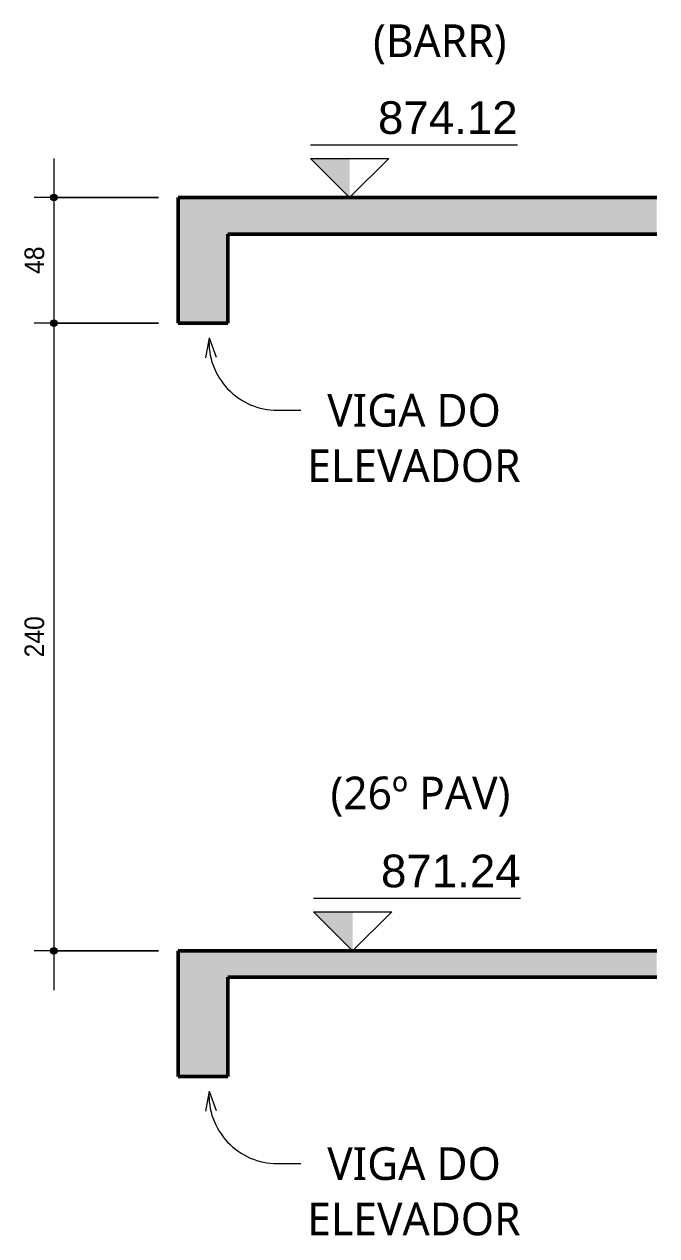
# Model space of a CAD drawing. Header units: centimetres. Extents: x -28 to 30806, y -3196 to 88064.
# Drawn here: x 14194.2 to 14436.1, y 87015.1 to 87478.3 of the extents above; entities that cross this region are included whole.
import ezdxf

# ---------------------------------------------------------------- set-up
doc = ezdxf.new("R2010")
doc.units = ezdxf.units.CM
for name, color, linetype, lineweight in [('A-ANNO-DIMS', 7, 'Continuous', 9), ('A-ANNO-DIMS-50', 7, 'Continuous', 9), ('A-FLOR', 7, 'Continuous', 25), ('G-ANNO-DIMS', 7, 'Continuous', 9), ('G-ANNO-TEXT', 7, 'Continuous', 9), ('S-BEAM', 7, 'Continuous', 25)]:
    doc.layers.add(name, color=color, linetype=linetype, lineweight=lineweight)
doc.styles.add('Arial', font='arial.ttf', dxfattribs={"width": 0.9, "height": 7.5})
doc.styles.add('Arial_1', font='arial.ttf', dxfattribs={"height": 12.5})
doc.styles.add('Gadugi', font='gadugi.ttf', dxfattribs={"height": 12.5})
doc.dimstyles.new('PED_1_5mm_ESQ', dxfattribs={"dimscale": 30.48, "dimtxt": 7.651945, "dimasz": 0.328084, "dimexe": 0.246063, "dimexo": 0.246063, "dimgap": 0.049213, "dimtad": 1, "dimdec": 1, "dimrnd": 0.5, "dimdsep": 46, "dimtxsty": 'Arial', "dimblk1": 'DOTSMALL', "dimblk2": 'DOTSMALL', "dimsah": 1, "dimcen": 0.09, "dimdle": 0.492126, "dimazin": 0, "dimtfac": 1, "dimtdec": 4, "dimtix": 1, "dimtmove": 0, "dimatfit": 3, "dimfxl": 1, "dimtvp": 1, "dimtolj": 1, "dimtzin": 0, "dimarcsym": 2})

# ---------------------------------------------------------------- blocks, each defined once
blk = doc.blocks.new('DIMBLOCK265-CT H 001 - CORTE DO ELEVADOR')
at = {"layer": 'A-ANNO-DIMS-50'}
h = blk.add_hatch(color=256, dxfattribs=at)
edge = h.paths.add_edge_path(flags=0)
edge.add_arc((14205.56, 87412), 1.25, 0, 360)
h = blk.add_hatch(color=256, dxfattribs=at)
edge = h.paths.add_edge_path(flags=0)
edge.add_arc((14205.56, 87364), 1.25, 0, 360)
for p, q in [((14205.56, 87427), (14205.56, 87349)), ((14245.56, 87412), (14198.06, 87412)), ((14205.56, 87412), (14245.56, 87412)), ((14245.56, 87364), (14198.06, 87364)), ((14205.56, 87364), (14245.56, 87364))]:
    blk.add_line(p, q, dxfattribs=at)
for centre in [(14205.56, 87412), (14205.56, 87364)]:
    blk.add_circle(centre, 1.25, dxfattribs=at)
at = {"layer": 'A-ANNO-DIMS-50', "color": 0, "insert": (14194.32, 87382.82), "char_height": 7.5, "width": 12.4315, "attachment_point": 1, "rotation": 90, "line_spacing_factor": 0.941778, "style": 'Arial'}
blk.add_mtext('48', dxfattribs=at)
blk = doc.blocks.new('_DotSmall')
at = {"color": 0, "linetype": 'ByBlock', "const_width": 0.5}
blk.add_lwpolyline([(-0.0625, 0, 1), (0.0625, 0, 1)], format="xyb", close=True, dxfattribs=at)
blk = doc.blocks.new('Elevações de ponto - SIMBOLO DE NÍVEL-CORTE-2219088-CT H 001 - CORTE DO ELEVADOR')
at = {"layer": 'G-ANNO-DIMS'}
blk.add_hatch(color=256, dxfattribs=at).paths.add_polyline_path([(-77.77, 87427), (-77.77, 87412), (-92.77, 87427)], flags=0)
for p, q in [((-13.58, 87432.1), (-92.77, 87432.1)), ((-77.77, 87412), (-92.77, 87427)), ((-92.77, 87427), (-62.77, 87427)), ((-62.77, 87427), (-77.77, 87412))]:
    blk.add_line(p, q, dxfattribs=at)
blk = doc.blocks.new('DIMBLOCK266-CT H 001 - CORTE DO ELEVADOR')
at = {"layer": 'A-ANNO-DIMS-50'}
h = blk.add_hatch(color=256, dxfattribs=at)
edge = h.paths.add_edge_path(flags=0)
edge.add_arc((14205.56, 87364), 1.25, 0, 360)
h = blk.add_hatch(color=256, dxfattribs=at)
edge = h.paths.add_edge_path(flags=0)
edge.add_arc((14205.56, 87124), 1.25, 0, 360)
for p, q in [((14205.56, 87379), (14205.56, 87109)), ((14245.56, 87364), (14198.06, 87364)), ((14205.56, 87364), (14245.56, 87364)), ((14245.56, 87124), (14198.06, 87124)), ((14205.56, 87124), (14245.56, 87124))]:
    blk.add_line(p, q, dxfattribs=at)
for centre in [(14205.56, 87364), (14205.56, 87124)]:
    blk.add_circle(centre, 1.25, dxfattribs=at)
at = {"layer": 'A-ANNO-DIMS-50', "color": 0, "insert": (14194.32, 87236.23), "char_height": 7.5, "width": 18.6472, "attachment_point": 1, "rotation": 90, "line_spacing_factor": 0.941778, "style": 'Arial'}
blk.add_mtext('240', dxfattribs=at)

msp = doc.modelspace()

# ---------------------------------------------------------------- hatches: boundary and pattern name
at = {"layer": 'A-FLOR', "true_color": 0xa6a6a6}
for points in [[(14436.11, 87398), (14436.11, 87412), (14272.06, 87412), (14272.06, 87398)], [(14436.11, 87114), (14436.11, 87124), (14272.06, 87124), (14272.06, 87114)]]:
    msp.add_hatch(color=253, dxfattribs=at).paths.add_polyline_path(points, flags=0)
at = {"layer": 'S-BEAM', "true_color": 0xa6a6a6}
for points in [[(14253.06, 87364), (14272.06, 87364), (14272.06, 87412), (14253.06, 87412)], [(14253.06, 87076), (14272.06, 87076), (14272.06, 87124), (14253.06, 87124), (14253.06, 87114)]]:
    msp.add_hatch(color=253, dxfattribs=at).paths.add_polyline_path(points, flags=0)

# ---------------------------------------------------------------- linework, layer by layer
at = {"layer": 'A-FLOR', "lineweight": 50}
for p, q in [((14436.11, 87412), (14272.06, 87412)), ((14272.06, 87398), (14436.11, 87398)), ((14436.11, 87124), (14272.06, 87124)), ((14272.06, 87114), (14436.11, 87114))]:
    msp.add_line(p, q, dxfattribs=at)
at = {"layer": 'G-ANNO-TEXT'}
for p, q in [((14264.91, 87358.35), (14263.55, 87350.7)), ((14264.91, 87358.35), (14267.55, 87351.05)), ((14291, 87330.7), (14299.93, 87330.7)), ((14264.91, 87070.35), (14263.55, 87062.7)), ((14264.91, 87070.35), (14267.55, 87063.05)), ((14291, 87042.7), (14299.93, 87042.7))]:
    msp.add_line(p, q, dxfattribs=at)
for centre in [(14291, 87356.83), (14291, 87068.83)]:
    msp.add_arc(centre, 26.14, 176.6754, 270, dxfattribs=at)
at = {"layer": 'S-BEAM', "lineweight": 50}
for p, q in [((14272.06, 87412), (14253.06, 87412)), ((14253.06, 87412), (14253.06, 87364)), ((14272.06, 87364), (14272.06, 87398)), ((14253.06, 87364), (14272.06, 87364)), ((14272.06, 87124), (14253.06, 87124)), ((14253.06, 87124), (14253.06, 87076)), ((14272.06, 87076), (14272.06, 87114)), ((14253.06, 87076), (14272.06, 87076))]:
    msp.add_line(p, q, dxfattribs=at)

# ---------------------------------------------------------------- block references
at = {"layer": 'G-ANNO-DIMS'}
for p in [(14396.42, 0), (14397.57, -288)]:
    msp.add_blockref('Elevações de ponto - SIMBOLO DE NÍVEL-CORTE-2219088-CT H 001 - CORTE DO ELEVADOR', p, dxfattribs=at)

# ---------------------------------------------------------------- texts
at = {"layer": 'G-ANNO-DIMS', "char_height": 12.5, "width": 63.9697, "attachment_point": 1, "line_spacing_factor": 0.941778, "style": 'Arial_1'}
for s, insert in [('874.12', (14329.5, 87448.82)), ('871.24', (14330.65, 87160.82))]:
    msp.add_mtext(s, dxfattribs=dict(at, insert=insert))
at = {"layer": 'G-ANNO-TEXT', "char_height": 12.5, "attachment_point": 1, "style": 'Gadugi'}
for s, insert, width in [('(BARR)', (14327.63, 87478.23), 64.135), ('VIGA DO ', (14310.09, 87336.95), 89.789), ('ELEVADOR', (14302.48, 87315.78), 102.2152), ('(26º PAV)', (14311.34, 87190.65), 90.1898), ('VIGA DO ', (14310.09, 87048.95), 89.789), ('ELEVADOR', (14302.48, 87027.78), 102.2152)]:
    msp.add_mtext(s, dxfattribs=dict(at, insert=insert, width=width))

# ---------------------------------------------------------------- dimensions: what is measured, and where the dimension line sits
at = {"layer": 'A-ANNO-DIMS'}
for base, p1, p2, override, picture, middle in [((14205.56, 87364), (14253.06, 87412), (14253.06, 87364), {"dimpost": '<>', "dimfxl": 48}, 'DIMBLOCK265-CT H 001 - CORTE DO ELEVADOR', (14200.23, 87388)), ((14205.56, 87124), (14253.06, 87364), (14253.06, 87124), {"dimpost": '<>', "dimfxl": 240.004}, 'DIMBLOCK266-CT H 001 - CORTE DO ELEVADOR', (14200.23, 87244))]:
    dim = msp.add_linear_dim(base=base, p1=p1, p2=p2, angle=90, dimstyle='PED_1_5mm_ESQ', override=override, dxfattribs=at)
    dim.commit()
    dim.dimension.update_dxf_attribs({"geometry": picture, "text_midpoint": middle})

doc.saveas('drawing.dxf')
